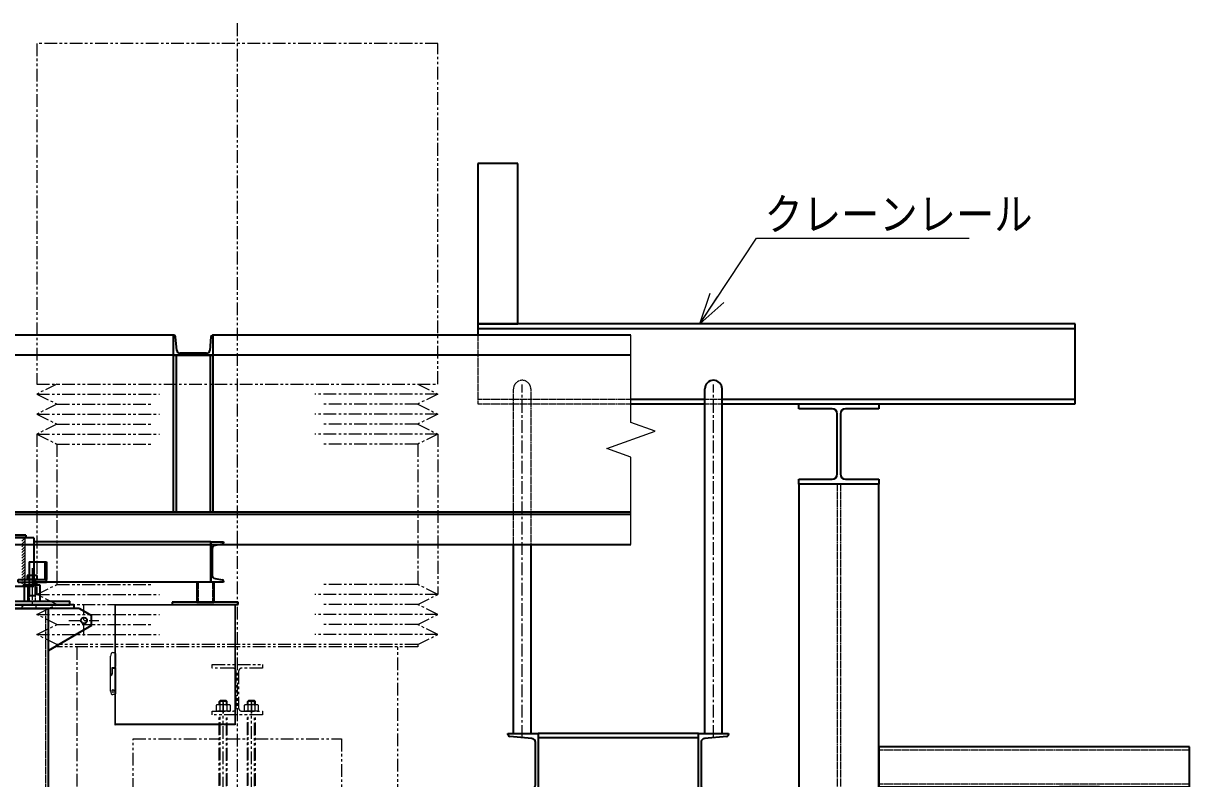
# Model space of a CAD drawing. Header units: millimetres. Extents: x -211 to 45495, y 24 to 52952.
# Drawn here: x 13071 to 15980, y 35435 to 37319 of the extents above; entities that cross this region are included whole.
import ezdxf

# ---------------------------------------------------------------- set-up
doc = ezdxf.new("R2010")
doc.units = ezdxf.units.MM
for name, pattern in [('CENTER', [50.7, 31.8, -6.3, 6.3, -6.3]), ('DASHED', [4, 3, -1]), ('PHANTOM', [63.3, 31.8, -6.3, 6.3, -6.3, 6.3, -6.3])]:
    doc.linetypes.add(name, pattern=pattern)
doc.layers.add('Layer2', color=7, linetype='Continuous')
doc.styles.add('ＭＳ 明朝', font='')
doc.styles.get('ＭＳ 明朝').set_extended_font_data('ＭＳ 明朝')

# ---------------------------------------------------------------- blocks, each defined once
blk = doc.blocks.new('BLKF164')
at = {"layer": 'Layer2', "color": 7, "linetype": 'PHANTOM', "lineweight": 13}
for p, q in [((13154.7, 36419.3), (13104.7, 36394.3)), ((13104.7, 36394.3), (13411, 36394.3)), ((13104.7, 36394.3), (13154.7, 36369.3)), ((13154.7, 36369.3), (13394.7, 36369.3))]:
    blk.add_line(p, q, dxfattribs=at)
blk = doc.blocks.new('BLKF165')
at = {"layer": 'Layer2', "color": 7, "linetype": 'PHANTOM', "lineweight": 13}
for p, q in [((13154.7, 36369.3), (13104.7, 36344.3)), ((13104.7, 36344.3), (13411, 36344.3)), ((13104.7, 36344.3), (13154.7, 36319.3)), ((13154.7, 36319.3), (13394.7, 36319.3))]:
    blk.add_line(p, q, dxfattribs=at)
blk = doc.blocks.new('BLKF166')
at = {"layer": 'Layer2', "color": 7, "linetype": 'PHANTOM', "lineweight": 13}
for p, q in [((13154.7, 36319.3), (13104.7, 36294.3)), ((13104.7, 36294.3), (13411, 36294.3)), ((13104.7, 36294.3), (13154.7, 36269.3)), ((13154.7, 36269.3), (13394.7, 36269.3))]:
    blk.add_line(p, q, dxfattribs=at)
blk = doc.blocks.new('BLKF167')
at = {"layer": 'Layer2', "color": 7, "linetype": 'PHANTOM', "lineweight": 13}
for p, q in [((13104.7, 35794.3), (13154.7, 35819.3)), ((13154.7, 35819.3), (13394.7, 35819.3)), ((13104.7, 35794.3), (13411, 35794.3)), ((13154.7, 35769.3), (13104.7, 35794.3))]:
    blk.add_line(p, q, dxfattribs=at)
blk = doc.blocks.new('BLKF168')
at = {"layer": 'Layer2', "color": 7, "linetype": 'PHANTOM', "lineweight": 13}
for p, q in [((13104.7, 35844.3), (13154.7, 35869.3)), ((13154.7, 35869.3), (13394.7, 35869.3)), ((13104.7, 35844.3), (13411, 35844.3)), ((13154.7, 35819.3), (13104.7, 35844.3))]:
    blk.add_line(p, q, dxfattribs=at)
blk = doc.blocks.new('BLKF169')
at = {"layer": 'Layer2', "color": 7, "linetype": 'PHANTOM', "lineweight": 13}
for p, q in [((13104.7, 35894.3), (13154.7, 35919.3)), ((13154.7, 35919.3), (13394.7, 35919.3)), ((13104.7, 35894.3), (13411, 35894.3)), ((13154.7, 35869.3), (13104.7, 35894.3))]:
    blk.add_line(p, q, dxfattribs=at)
blk = doc.blocks.new('BLKF170')
at = {"layer": 'Layer2', "color": 7, "linetype": 'PHANTOM', "lineweight": 13}
for p, q in [((14104.7, 36394.3), (13798.4, 36394.3)), ((14054.7, 36419.3), (14104.7, 36394.3)), ((14104.7, 36394.3), (14054.7, 36369.3)), ((14054.7, 36369.3), (13814.7, 36369.3))]:
    blk.add_line(p, q, dxfattribs=at)
blk = doc.blocks.new('BLKF171')
at = {"layer": 'Layer2', "color": 7, "linetype": 'PHANTOM', "lineweight": 13}
for p, q in [((14054.7, 36369.3), (14104.7, 36344.3)), ((14104.7, 36344.3), (13798.4, 36344.3)), ((14104.7, 36344.3), (14054.7, 36319.3)), ((14054.7, 36319.3), (13814.7, 36319.3))]:
    blk.add_line(p, q, dxfattribs=at)
blk = doc.blocks.new('BLKF172')
at = {"layer": 'Layer2', "color": 7, "linetype": 'PHANTOM', "lineweight": 13}
for p, q in [((14054.7, 36319.3), (14104.7, 36294.3)), ((14104.7, 36294.3), (13798.4, 36294.3)), ((14104.7, 36294.3), (14054.7, 36269.3)), ((14054.7, 36269.3), (13814.7, 36269.3))]:
    blk.add_line(p, q, dxfattribs=at)
blk = doc.blocks.new('BLKF173')
at = {"layer": 'Layer2', "color": 7, "linetype": 'PHANTOM', "lineweight": 13}
for p, q in [((14054.7, 35819.3), (13814.7, 35819.3)), ((14104.7, 35794.3), (14054.7, 35819.3)), ((14104.7, 35794.3), (13798.4, 35794.3)), ((14054.7, 35769.3), (14104.7, 35794.3))]:
    blk.add_line(p, q, dxfattribs=at)
blk = doc.blocks.new('BLKF174')
at = {"layer": 'Layer2', "color": 7, "linetype": 'PHANTOM', "lineweight": 13}
for p, q in [((14054.7, 35869.3), (13814.7, 35869.3)), ((14104.7, 35844.3), (14054.7, 35869.3)), ((14104.7, 35844.3), (13798.4, 35844.3)), ((14054.7, 35819.3), (14104.7, 35844.3))]:
    blk.add_line(p, q, dxfattribs=at)
blk = doc.blocks.new('BLKF175')
at = {"layer": 'Layer2', "color": 7, "linetype": 'PHANTOM', "lineweight": 13}
for p, q in [((14054.7, 35919.3), (13814.7, 35919.3)), ((14104.7, 35894.3), (14054.7, 35919.3)), ((14104.7, 35894.3), (13798.4, 35894.3)), ((14054.7, 35869.3), (14104.7, 35894.3))]:
    blk.add_line(p, q, dxfattribs=at)
blk = doc.blocks.new('BLKF176')
at = {"layer": 'Layer2', "color": 7, "linetype": 'PHANTOM', "lineweight": 13}
for p, q in [((14054.7, 35769.3), (13154.7, 35769.3)), ((13204.7, 35763.3), (13204.7, 34819.3)), ((14004.7, 34819.3), (14004.7, 35763.3)), ((13204.7, 34819.3), (13569.7, 34819.3)), ((13639.7, 34819.3), (14004.7, 34819.3))]:
    blk.add_line(p, q, dxfattribs=at)
blk = doc.blocks.new('BLKF177')
at = {"layer": 'Layer2', "color": 7, "linetype": 'PHANTOM', "lineweight": 13}
for p, q in [((13542.2, 35710.3), (13542.2, 35719.3)), ((13542.2, 35719.3), (13667.2, 35719.3)), ((13593.5, 35710.3), (13542.2, 35710.3)), ((13601.5, 35611.3), (13601.5, 35702.3)), ((13608, 35702.3), (13608, 35611.3)), ((13667.2, 35710.3), (13616, 35710.3)), ((13667.2, 35719.3), (13667.2, 35710.3)), ((13542.2, 35594.3), (13542.2, 35603.3)), ((13542.2, 35603.3), (13593.5, 35603.3)), ((13667.2, 35594.3), (13542.2, 35594.3)), ((13616, 35603.3), (13667.2, 35603.3)), ((13667.2, 35603.3), (13667.2, 35594.3))]:
    blk.add_line(p, q, dxfattribs=at)
for centre, start, end in [((13593.5, 35702.3), 0, 90), ((13616, 35702.3), 90, 180), ((13593.5, 35611.3), 270, 0), ((13616, 35611.3), 180, 270)]:
    blk.add_arc(centre, 8, start, end, dxfattribs=at)
blk = doc.blocks.new('BLKF180')
at = {"layer": 'Layer2', "color": 7, "linetype": 'PHANTOM', "lineweight": 13}
for p, q in [((13552.4, 35617.9), (13554.7, 35619.3)), ((13552.4, 35603.3), (13552.4, 35617.9)), ((13554.7, 35619.3), (13584.7, 35619.3)), ((13561.1, 35617.9), (13561.1, 35603.3)), ((13569.7, 35624.3), (13569.7, 35598.3)), ((13578.4, 35617.9), (13578.4, 35603.3)), ((13584.7, 35619.3), (13587, 35617.9)), ((13587, 35617.9), (13587, 35603.3)), ((13587, 35603.3), (13552.4, 35603.3))]:
    blk.add_line(p, q, dxfattribs=at)
for centre, radius, start, end in [((13556.7, 35611.6), 7.67, 55.6158, 124.3842), ((13569.7, 35590.6), 28.7, 72.412, 107.588), ((13582.7, 35611.6), 7.67, 55.6158, 124.3842)]:
    blk.add_arc(centre, radius, start, end, dxfattribs=at)
blk = doc.blocks.new('BLKF181')
at = {"layer": 'Layer2', "color": 7, "linetype": 'PHANTOM', "lineweight": 13}
for p, q in [((13559.7, 35626.8), (13562.2, 35629.3)), ((13579.7, 35626.8), (13559.7, 35626.8)), ((13559.7, 35619.3), (13559.7, 35626.8)), ((13561.7, 35619.3), (13561.7, 35628.8)), ((13577.2, 35629.3), (13562.2, 35629.3)), ((13569.7, 35344.3), (13569.7, 35634.3)), ((13579.7, 35626.8), (13577.2, 35629.3)), ((13577.7, 35619.3), (13577.7, 35628.8)), ((13579.7, 35619.3), (13579.7, 35626.8)), ((13559.7, 35353.3), (13559.7, 35594.3)), ((13561.7, 35354.3), (13561.7, 35594.3)), ((13577.7, 35352.3), (13577.7, 35594.3)), ((13579.7, 35353.3), (13579.7, 35594.3))]:
    blk.add_line(p, q, dxfattribs=at)
blk = doc.blocks.new('BLKF183')
at = {"layer": 'Layer2', "color": 7, "linetype": 'PHANTOM', "lineweight": 13}
for p, q in [((13622.4, 35617.9), (13624.7, 35619.3)), ((13622.4, 35603.3), (13622.4, 35617.9)), ((13624.7, 35619.3), (13654.7, 35619.3)), ((13631.1, 35617.9), (13631.1, 35603.3)), ((13639.7, 35624.3), (13639.7, 35598.3)), ((13648.4, 35617.9), (13648.4, 35603.3)), ((13654.7, 35619.3), (13657, 35617.9)), ((13657, 35617.9), (13657, 35603.3)), ((13657, 35603.3), (13622.4, 35603.3))]:
    blk.add_line(p, q, dxfattribs=at)
for centre, radius, start, end in [((13626.7, 35611.6), 7.67, 55.6158, 124.3842), ((13639.7, 35590.6), 28.7, 72.412, 107.588), ((13652.7, 35611.6), 7.67, 55.6158, 124.3842)]:
    blk.add_arc(centre, radius, start, end, dxfattribs=at)
blk = doc.blocks.new('BLKF184')
at = {"layer": 'Layer2', "color": 7, "linetype": 'PHANTOM', "lineweight": 13}
for p, q in [((13629.7, 35626.8), (13632.2, 35629.3)), ((13649.7, 35626.8), (13629.7, 35626.8)), ((13629.7, 35619.3), (13629.7, 35626.8)), ((13631.7, 35619.3), (13631.7, 35628.8)), ((13647.2, 35629.3), (13632.2, 35629.3)), ((13639.7, 35344.3), (13639.7, 35634.3)), ((13649.7, 35626.8), (13647.2, 35629.3)), ((13647.7, 35619.3), (13647.7, 35628.8)), ((13649.7, 35619.3), (13649.7, 35626.8)), ((13629.7, 35353.3), (13629.7, 35594.3)), ((13631.7, 35354.3), (13631.7, 35594.3)), ((13647.7, 35352.3), (13647.7, 35594.3)), ((13649.7, 35353.3), (13649.7, 35594.3))]:
    blk.add_line(p, q, dxfattribs=at)
blk = doc.blocks.new('BLKF163')
at = {"layer": 'Layer2', "color": 7, "linetype": 'PHANTOM', "lineweight": 13}
for p, q in [((13604.7, 37319.3), (13604.7, 34499.3)), ((14104.7, 37269.3), (13104.7, 37269.3)), ((13104.7, 37269.3), (13104.7, 36419.3)), ((14104.7, 36419.3), (14104.7, 37269.3)), ((13104.7, 36419.3), (14104.7, 36419.3)), ((13104.7, 36294.3), (13104.7, 35894.3)), ((14104.7, 36294.3), (14104.7, 35894.3)), ((13154.7, 36269.3), (13154.7, 35919.3)), ((14054.7, 36269.3), (14054.7, 35919.3)), ((13154.7, 35763.3), (13154.7, 35769.3)), ((14054.7, 35763.3), (13154.7, 35763.3)), ((14054.7, 35769.3), (14054.7, 35763.3)), ((13344.7, 35534.3), (13559.7, 35534.3)), ((13344.7, 34834.3), (13344.7, 35534.3)), ((13579.7, 35534.3), (13629.7, 35534.3)), ((13649.7, 35534.3), (13864.7, 35534.3)), ((13864.7, 35534.3), (13864.7, 34834.3))]:
    blk.add_line(p, q, dxfattribs=at)
for name in ['BLKF164', 'BLKF170', 'BLKF165', 'BLKF171', 'BLKF166', 'BLKF172', 'BLKF169', 'BLKF175', 'BLKF168', 'BLKF174', 'BLKF167', 'BLKF173', 'BLKF176', 'BLKF177', 'BLKF180', 'BLKF181', 'BLKF183', 'BLKF184']:
    blk.add_blockref(name, (0, 0), dxfattribs=at)
blk = doc.blocks.new('BLKF2443')
at = {"layer": 'Layer2', "color": 7, "linetype": 'CENTER', "lineweight": 13}
blk.add_line((13037.2, 35906.9), (13037.2, 35186.6), dxfattribs=at)
at = {"layer": 'Layer2', "color": 3, "linetype": 'Continuous', "lineweight": 25}
for p, q in [((12941.9, 35234.3), (12941.9, 35859.3)), ((12941.9, 35859.3), (13132.6, 35859.3)), ((13132.6, 35859.3), (13132.6, 35234.3)), ((13132.6, 35234.3), (12941.9, 35234.3))]:
    blk.add_line(p, q, dxfattribs=at)
at = {"layer": 'Layer2', "color": 7, "linetype": 'DASHED', "lineweight": 13}
for p, q in [((12947.2, 35234.3), (12947.2, 35859.3)), ((13127.3, 35234.3), (13127.3, 35859.3))]:
    blk.add_line(p, q, dxfattribs=at)
blk = doc.blocks.new('BLKF2446')
at = {"layer": 'Layer2', "color": 3, "linetype": 'Continuous', "lineweight": 25}
for p, q in [((13211.2, 35859.3), (13197.2, 35859.3)), ((13211.2, 35859.3), (13241.2, 35841.8)), ((13241.2, 35816.8), (13241.2, 35841.8)), ((13241.2, 35816.8), (13132.6, 35753.4))]:
    blk.add_line(p, q, dxfattribs=at)
at = {"layer": 'Layer2', "color": 7, "linetype": 'CENTER', "lineweight": 13}
for p, q in [((13222.2, 35791.8), (13222.2, 35866.8)), ((13184.7, 35829.3), (13259.7, 35829.3))]:
    blk.add_line(p, q, dxfattribs=at)
at = {"layer": 'Layer2', "color": 3, "linetype": 'Continuous', "lineweight": 25}
blk.add_circle((13222.2, 35829.3), 7.5, dxfattribs=at)
blk = doc.blocks.new('BLKF2449')
at = {"layer": 'Layer2', "color": 3, "linetype": 'Continuous', "lineweight": 25}
for p, q in [((13105.9, 35941.3), (13080.9, 35941.3)), ((13080.9, 35941.3), (13080.9, 35931.3)), ((13105.9, 35931.3), (13080.9, 35931.3)), ((13085.9, 35931.3), (13085.9, 35891.3)), ((13100.9, 35931.3), (13100.9, 35891.3)), ((13105.9, 35931.3), (13105.9, 35941.3)), ((13085.9, 35891.3), (13100.9, 35891.3))]:
    blk.add_line(p, q, dxfattribs=at)
at = {"layer": 'Layer2', "color": 7, "linetype": 'CENTER', "lineweight": 13}
blk.add_line((13093.4, 35951.3), (13093.4, 35881.3), dxfattribs=at)
blk = doc.blocks.new('BLKF2450')
at = {"layer": 'Layer2', "color": 6, "linetype": 'Continuous', "lineweight": 20}
for p, q in [((13299.7, 35569.3), (13299.7, 35869.3)), ((13299.7, 35869.3), (13599.7, 35869.3)), ((13300.7, 35570.3), (13300.7, 35868.3)), ((13300.7, 35868.3), (13598.7, 35868.3)), ((13598.7, 35868.3), (13598.7, 35570.3)), ((13599.7, 35869.3), (13599.7, 35569.3)), ((13288.7, 35696.3), (13288.7, 35740.3)), ((13293.9, 35749.3), (13298.7, 35749.3)), ((13300.7, 35747.3), (13300.7, 35714.1)), ((13288.7, 35691.3), (13288.7, 35696.3)), ((13290.1, 35693.2), (13290.5, 35693.3)), ((13290.7, 35695.9), (13292.3, 35696.5)), ((13292.3, 35711.8), (13292.3, 35696.4)), ((13292.3, 35711.8), (13298.5, 35711.8)), ((13292.3, 35693.6), (13292.3, 35696.4)), ((13292.5, 35693.7), (13292.5, 35711.8)), ((13292.5, 35710.1), (13298.5, 35710.1)), ((13300.5, 35712), (13300.5, 35713.2)), ((13300.5, 35712), (13300.5, 35653.3)), ((13288.7, 35653.3), (13288.7, 35690)), ((13295.2, 35656), (13291.8, 35653.7)), ((13298.5, 35644.3), (13293.9, 35644.3)), ((13300.5, 35653.3), (13300.5, 35647.3)), ((13300.5, 35647.3), (13300.5, 35646.3)), ((13599.7, 35569.3), (13299.7, 35569.3)), ((13598.7, 35570.3), (13300.7, 35570.3))]:
    blk.add_line(p, q, dxfattribs=at)
for centre, radius, start, end in [((13598.7, 35868.3), 0.25, 0, 180), ((13598.7, 35868.3), 0.25, 180, 0), ((13599.7, 35869.3), 0.25, 0, 180), ((13599.7, 35869.3), 0.25, 180, 0), ((13303.7, 35740.3), 15, 152.9643, 180), ((13293.9, 35745.3), 4, 90, 152.9643), ((13298.7, 35747.3), 2, 0, 90), ((13289.3, 35696.7), 0.706, 211.3114, 261.0767), ((13290.4, 35700.7), 4.84, 255.5589, 267.4061), ((13291, 35691.4), 1.98, 117.7636, 157.7603), ((13290.3, 35697.1), 1.24, 263.0631, 286.0169), ((13266.3, 35826), 134.9, 280.3328, 281.1889), ((13298.4, 35714.1), 2.32, 271.8284, 358.7534), ((13298.4, 35712.5), 2.32, 271.8284, 335.6879), ((13293.6, 35690.1), 4.86, 154.9894, 181.0138), ((13290.7, 35691.3), 2, 180, 193.1795), ((13303.7, 35653.3), 15, 180, 207.0357), ((13293.9, 35648.3), 4, 207.0357, 270), ((13294.6, 35653.3), 2.8, 0, 180), ((13294.6, 35653.3), 2.8, 180, 0), ((13298.5, 35646.3), 2, 270, 0), ((13299.7, 35569.3), 0.25, 0, 180), ((13299.7, 35569.3), 0.25, 180, 0), ((13300.7, 35570.3), 0.25, 0, 180), ((13300.7, 35570.3), 0.25, 180, 0)]:
    blk.add_arc(centre, radius, start, end, dxfattribs=at)
blk = doc.blocks.new('BLKF2451')
at = {"layer": 'Layer2', "color": 3, "linetype": 'Continuous', "lineweight": 25}
for p, q in [((13607.2, 35875.3), (13442.2, 35875.3)), ((13442.2, 35875.3), (13442.2, 35869.3)), ((13442.2, 35869.3), (13607.2, 35869.3)), ((13607.2, 35869.3), (13607.2, 35875.3))]:
    blk.add_line(p, q, dxfattribs=at)
blk = doc.blocks.new('BLKF2452')
at = {"layer": 'Layer2', "color": 3, "linetype": 'Continuous', "lineweight": 25}
for p, q in [((13539, 35925.3), (13539, 36025.3)), ((13539, 36025.3), (13570.3, 36025.3)), ((13566.7, 36019.4), (13549.4, 36016.4)), ((13570.3, 36025.3), (13570.3, 36023.4)), ((13542.1, 36008.5), (13542.1, 35942.1)), ((13549.4, 35934.1), (13566.7, 35931.1)), ((13570.3, 35927.1), (13570.3, 35925.3)), ((13570.3, 35925.3), (13539, 35925.3))]:
    blk.add_line(p, q, dxfattribs=at)
for centre, radius, start, end in [((13550.1, 36008.5), 8, 95, 180), ((13566.3, 36023.4), 4, 275, 0), ((13550.1, 35942.1), 8, 180, 265), ((13566.3, 35927.1), 4, 0, 85)]:
    blk.add_arc(centre, radius, start, end, dxfattribs=at)
blk = doc.blocks.new('BLKF2454')
at = {"layer": 'Layer2', "color": 3, "linetype": 'Continuous', "lineweight": 25}
for p, q in [((13085.8, 35975.3), (13128.5, 35975.3)), ((13085.8, 35975.3), (13085.8, 35931.3)), ((13124.8, 35975.3), (13124.8, 35931.3)), ((13128.5, 35975.3), (13128.5, 35931.3)), ((13058.2, 35931.3), (13128.5, 35931.3)), ((13058.2, 35925.3), (13058.2, 35931.3)), ((13097.2, 35931.3), (13097.2, 35925.3)), ((13128.5, 35925.3), (13128.5, 35931.3)), ((13058.2, 35925.3), (13128.5, 35925.3))]:
    blk.add_line(p, q, dxfattribs=at)
blk = doc.blocks.new('BLKF2453')
at = {"layer": 'Layer2', "color": 7, "linetype": 'CENTER', "lineweight": 13}
blk.add_line((13093.4, 35959.7), (13093.4, 35905.7), dxfattribs=at)
at = {"layer": 'Layer2', "color": 7, "linetype": 'DASHED', "lineweight": 13}
for p, q in [((13085.9, 35931.3), (13085.9, 35925.3)), ((13100.9, 35931.3), (13100.9, 35925.3))]:
    blk.add_line(p, q, dxfattribs=at)
at = {"layer": 'Layer2', "color": 3, "linetype": 'Continuous', "lineweight": 25}
blk.add_blockref('BLKF2454', (0, 0), dxfattribs=at)
blk = doc.blocks.new('BLKF2455')
at = {"layer": 'Layer2', "color": 3, "linetype": 'Continuous', "lineweight": 25}
for p, q in [((13113.4, 35917.3), (13073.4, 35917.3)), ((13073.4, 35917.3), (13073.4, 35877.3)), ((13113.4, 35877.3), (13113.4, 35917.3)), ((13073.4, 35877.3), (13113.4, 35877.3))]:
    blk.add_line(p, q, dxfattribs=at)
at = {"layer": 'Layer2', "color": 7, "linetype": 'DASHED', "lineweight": 13}
for p, q in [((13085.9, 35917.3), (13085.9, 35877.3)), ((13100.9, 35917.3), (13100.9, 35877.3))]:
    blk.add_line(p, q, dxfattribs=at)
at = {"layer": 'Layer2', "color": 7, "linetype": 'CENTER', "lineweight": 13}
blk.add_line((13093.4, 35925.3), (13093.4, 35869.3), dxfattribs=at)
blk = doc.blocks.new('BLKF2437')
at = {"layer": 'Layer2', "linetype": 'Continuous', "lineweight": 13}
h = blk.add_hatch(dxfattribs=at)
h.set_pattern_fill('_USER', scale=5, angle=45, style=0, pattern_type=0)
h.set_pattern_definition([(45, (0, 0), (-3.5355339, 3.5355339), [])])
h.paths.add_polyline_path([(13067.2, 36035.3), (13067.2, 35915.3), (13074.7, 35915.3), (13074.7, 36035.3)])
at = {"layer": 'Layer2', "linetype": 'Continuous', "lineweight": 20}
h = blk.add_hatch(dxfattribs=at)
h.set_pattern_fill('_USER', color=6, angle=-45, style=0, pattern_type=0)
h.set_pattern_definition([(-45, (0, 0), (0.70710678, 0.70710678), [])])
h.paths.add_polyline_path([(13067.2, 35868.3), (13067.2, 35862.3), (13073.2, 35868.3)])
h = blk.add_hatch(dxfattribs=at)
h.set_pattern_fill('_USER', color=6, angle=45, style=0, pattern_type=0)
h.set_pattern_definition([(45, (0, 0), (-0.70710678, 0.70710678), [])])
h.paths.add_polyline_path([(13082.2, 35883.3), (13088.2, 35877.3), (13082.2, 35877.3)])
at = {"layer": 'Layer2', "color": 3, "linetype": 'Continuous', "lineweight": 25}
for p, q in [((13077.2, 36042.3), (12997.2, 36042.3)), ((13077.2, 36042.3), (13077.2, 36036.3)), ((13097.2, 36035.3), (12977.2, 36035.3)), ((13077.2, 36036.3), (12997.2, 36036.3)), ((13097.2, 36035.3), (13097.2, 35931.3)), ((13539, 36025.3), (13097.2, 36025.3)), ((13539, 36025.3), (13539, 35925.3)), ((12977.2, 35915.3), (13097.2, 35915.3)), ((13082.2, 35915.3), (13082.2, 35877.3)), ((13539, 35925.3), (13097.2, 35925.3)), ((13097.2, 35925.3), (13097.2, 35915.3)), ((13503.4, 35925.3), (13503.4, 35875.3)), ((13546.1, 35925.3), (13546.1, 35875.3)), ((13197.2, 35868.3), (12877.2, 35868.3)), ((12887.2, 35877.3), (13187.2, 35877.3)), ((12887.2, 35868.3), (13187.2, 35868.3)), ((13187.2, 35868.3), (13187.2, 35877.3)), ((13197.2, 35868.3), (13197.2, 35859.3)), ((13503.4, 35875.3), (13546.1, 35875.3)), ((13197.2, 35859.3), (12877.2, 35859.3))]:
    blk.add_line(p, q, dxfattribs=at)
at = {"layer": 'Layer2', "color": 7, "linetype": 'Continuous', "lineweight": 13}
blk.add_line((13074.7, 36035.3), (13074.7, 35915.3), dxfattribs=at)
at = {"layer": 'Layer2', "color": 7, "linetype": 'DASHED', "lineweight": 13}
for p, q in [((13506.9, 35925.3), (13506.9, 35875.3)), ((13542.6, 35925.3), (13542.6, 35875.3)), ((13102.2, 35868.3), (13102.2, 35859.3))]:
    blk.add_line(p, q, dxfattribs=at)
at = {"layer": 'Layer2', "color": 6, "linetype": 'Continuous', "lineweight": 20}
for p, q in [((13067.2, 35862.3), (13073.2, 35868.3)), ((13082.2, 35883.3), (13088.2, 35877.3))]:
    blk.add_line(p, q, dxfattribs=at)
at = {"layer": 'Layer2', "color": 3, "linetype": 'Continuous', "lineweight": 25}
for name in ['BLKF2452', 'BLKF2449', 'BLKF2443', 'BLKF2455', 'BLKF2451', 'BLKF2446']:
    blk.add_blockref(name, (0, 0), dxfattribs=at)
at = {"layer": 'Layer2', "color": 7, "linetype": 'DASHED', "lineweight": 13}
blk.add_blockref('BLKF2453', (0, 0), dxfattribs=at)
at = {"layer": 'Layer2', "color": 6, "linetype": 'Continuous', "lineweight": 20}
blk.add_blockref('BLKF2450', (0, 0), dxfattribs=at)
blk = doc.blocks.new('BLKF2892')
at = {"layer": 'Layer2', "color": 3, "linetype": 'Continuous', "lineweight": 25}
for p, q in [((13446.6, 36540.9), (13444.7, 36540.9)), ((13444.7, 36540.9), (13444.7, 36490.9)), ((13453.5, 36503.2), (13450.6, 36537.2)), ((13538.9, 36537.2), (13535.9, 36503.2)), ((13544.7, 36540.9), (13542.8, 36540.9)), ((13544.7, 36490.9), (13544.7, 36540.9)), ((13444.7, 36490.9), (13544.7, 36490.9)), ((13527.9, 36495.9), (13461.5, 36495.9))]:
    blk.add_line(p, q, dxfattribs=at)
for centre, radius, start, end in [((13446.6, 36536.9), 4, 5, 90), ((13542.8, 36536.9), 4, 90, 175), ((13461.5, 36503.9), 8, 185, 270), ((13527.9, 36503.9), 8, 270, 355)]:
    blk.add_arc(centre, radius, start, end, dxfattribs=at)
blk = doc.blocks.new('BLKF2893')
at = {"layer": 'Layer2', "color": 3, "linetype": 'Continuous', "lineweight": 25}
for p, q in [((13544.7, 36490.9), (13444.7, 36490.9)), ((13444.7, 36490.9), (13444.7, 36100.3)), ((13452.2, 36490.9), (13452.2, 36100.3)), ((13537.2, 36490.9), (13537.2, 36100.3)), ((13544.7, 36100.3), (13544.7, 36490.9)), ((13444.7, 36100.3), (13544.7, 36100.3))]:
    blk.add_line(p, q, dxfattribs=at)
blk = doc.blocks.new('BLKF2894')
at = {"layer": 'Layer2', "color": 7, "linetype": 'Continuous', "lineweight": 13}
for p, q in [((12099.2, 36540.9), (12099.2, 36323.7)), ((12099.2, 36323.7), (12159.2, 36301.9)), ((12159.2, 36301.9), (12039.2, 36258.2)), ((12039.2, 36258.2), (12099.2, 36236.4)), ((12099.2, 36236.4), (12099.2, 36019.3))]:
    blk.add_line(p, q, dxfattribs=at)
blk = doc.blocks.new('BLKF2895')
at = {"layer": 'Layer2', "color": 7, "linetype": 'Continuous', "lineweight": 13}
for p, q in [((14586.5, 36323.7), (14586.5, 36540.9)), ((14646.5, 36301.9), (14586.5, 36323.7)), ((14526.5, 36258.2), (14646.5, 36301.9)), ((14586.5, 36236.4), (14526.5, 36258.2)), ((14586.5, 36019.3), (14586.5, 36236.4))]:
    blk.add_line(p, q, dxfattribs=at)
blk = doc.blocks.new('BLKF2891')
at = {"layer": 'Layer2', "color": 3, "linetype": 'Continuous', "lineweight": 25}
for p, q in [((13444.7, 36540.9), (12099.2, 36540.9)), ((14586.5, 36540.9), (13544.7, 36540.9)), ((14586.5, 36490.9), (12099.2, 36490.9)), ((12099.2, 36100.3), (14586.5, 36100.3)), ((12099.2, 36094.3), (14586.5, 36094.3)), ((12099.2, 36019.3), (14586.5, 36019.3))]:
    blk.add_line(p, q, dxfattribs=at)
at = {"layer": 'Layer2', "color": 7, "linetype": 'Continuous', "lineweight": 13}
for name in ['BLKF2894', 'BLKF2895']:
    blk.add_blockref(name, (0, 0), dxfattribs=at)
at = {"layer": 'Layer2', "color": 3, "linetype": 'Continuous', "lineweight": 25}
for name in ['BLKF2892', 'BLKF2893']:
    blk.add_blockref(name, (0, 0), dxfattribs=at)
blk = doc.blocks.new('BLKF2898')
at = {"layer": 'Layer2', "color": 3, "linetype": 'Continuous', "lineweight": 25}
for p, q in [((14279.7, 35544.8), (14279.7, 35547.3)), ((14279.7, 35547.3), (14354.7, 35547.3)), ((14354.7, 35547.3), (14354.7, 35397.3)), ((14339.1, 35535.1), (14284.3, 35539.9)), ((14348.2, 35419.4), (14348.2, 35525.1)), ((14284.3, 35404.7), (14339.1, 35409.5)), ((14279.7, 35397.3), (14279.7, 35399.7)), ((14354.7, 35397.3), (14279.7, 35397.3))]:
    blk.add_line(p, q, dxfattribs=at)
for centre, radius, start, end in [((14284.7, 35544.8), 5, 180, 265), ((14338.2, 35525.1), 10, 0, 85), ((14284.7, 35399.7), 5, 95, 180), ((14338.2, 35419.4), 10, 275, 0)]:
    blk.add_arc(centre, radius, start, end, dxfattribs=at)
blk = doc.blocks.new('BLKF2899')
at = {"layer": 'Layer2', "color": 3, "linetype": 'Continuous', "lineweight": 25}
for p, q in [((14754.7, 35397.3), (14754.7, 35547.3)), ((14754.7, 35547.3), (14829.7, 35547.3)), ((14829.7, 35547.3), (14829.7, 35544.8)), ((14761.2, 35525.1), (14761.2, 35419.4)), ((14825.2, 35539.9), (14770.3, 35535.1)), ((14770.3, 35409.5), (14825.2, 35404.7)), ((14829.7, 35397.3), (14754.7, 35397.3)), ((14829.7, 35399.7), (14829.7, 35397.3))]:
    blk.add_line(p, q, dxfattribs=at)
for centre, radius, start, end in [((14771.2, 35525.1), 10, 95, 180), ((14824.7, 35544.8), 5, 275, 0), ((14771.2, 35419.4), 10, 180, 265), ((14824.7, 35399.7), 5, 0, 85)]:
    blk.add_arc(centre, radius, start, end, dxfattribs=at)
blk = doc.blocks.new('BLKF2900')
at = {"layer": 'Layer2', "color": 3, "linetype": 'Continuous', "lineweight": 25}
for p, q in [((14354.7, 35547.3), (14354.7, 35397.3)), ((14754.7, 35547.3), (14354.7, 35547.3)), ((14754.7, 35397.3), (14754.7, 35547.3)), ((14354.7, 35537.3), (14754.7, 35537.3)), ((14354.7, 35407.3), (14754.7, 35407.3)), ((14354.7, 35397.3), (14754.7, 35397.3))]:
    blk.add_line(p, q, dxfattribs=at)
blk = doc.blocks.new('BLKF2901')
at = {"layer": 'Layer2', "color": 3, "linetype": 'Continuous', "lineweight": 25}
for p, q in [((14204.7, 36569.8), (14204.7, 36540.9)), ((15694.7, 36569.8), (14204.7, 36569.8)), ((15694.7, 36369.8), (15694.7, 36569.8)), ((14204.7, 36557.8), (15694.7, 36557.8)), ((14586.5, 36381.8), (14770.8, 36381.8)), ((14586.5, 36369.8), (14770.8, 36369.8)), ((14813.5, 36381.8), (15694.7, 36381.8)), ((14813.5, 36369.8), (15694.7, 36369.8))]:
    blk.add_line(p, q, dxfattribs=at)
at = {"layer": 'Layer2', "color": 7, "linetype": 'DASHED', "lineweight": 13}
for p, q in [((14204.7, 36540.9), (14204.7, 36369.8)), ((14204.7, 36381.8), (14293.8, 36381.8)), ((14204.7, 36369.8), (14293.8, 36369.8)), ((14293.8, 36381.8), (14336.5, 36381.8)), ((14293.8, 36369.8), (14336.5, 36369.8)), ((14336.5, 36381.8), (14586.5, 36381.8)), ((14336.5, 36369.8), (14586.5, 36369.8)), ((14770.8, 36381.8), (14813.5, 36381.8)), ((14770.8, 36369.8), (14813.5, 36369.8))]:
    blk.add_line(p, q, dxfattribs=at)
blk = doc.blocks.new('BLKF2902')
at = {"layer": 'Layer2', "color": 3, "linetype": 'Continuous', "lineweight": 25}
for p, q in [((15004.9, 36357.8), (15004.9, 36369.8)), ((15004.9, 36369.8), (15204.9, 36369.8)), ((15204.9, 36369.8), (15204.9, 36357.8)), ((15087.9, 36357.8), (15004.9, 36357.8)), ((15100.9, 36194.8), (15100.9, 36344.8)), ((15108.9, 36344.8), (15108.9, 36194.8)), ((15204.9, 36357.8), (15121.9, 36357.8)), ((15004.9, 36169.8), (15004.9, 36181.8)), ((15004.9, 36181.8), (15087.9, 36181.8)), ((15204.9, 36169.8), (15004.9, 36169.8)), ((15121.9, 36181.8), (15204.9, 36181.8)), ((15204.9, 36181.8), (15204.9, 36169.8))]:
    blk.add_line(p, q, dxfattribs=at)
for centre, start, end in [((15087.9, 36344.8), 0, 90), ((15121.9, 36344.8), 90, 180), ((15087.9, 36194.8), 270, 0), ((15121.9, 36194.8), 180, 270)]:
    blk.add_arc(centre, 13, start, end, dxfattribs=at)
blk = doc.blocks.new('BLKF2903')
at = {"layer": 'Layer2', "color": 3, "linetype": 'Continuous', "lineweight": 25}
for p, q in [((15004.9, 36169.8), (15004.9, 35271.3)), ((15204.9, 35271.3), (15204.9, 36169.8)), ((15004.9, 35071.3), (15004.9, 35042.6)), ((15204.9, 35042.6), (15204.9, 35071.3))]:
    blk.add_line(p, q, dxfattribs=at)
at = {"layer": 'Layer2', "color": 7, "linetype": 'PHANTOM', "lineweight": 13}
blk.add_line((15204.9, 36169.8), (15004.9, 36169.8), dxfattribs=at)
at = {"layer": 'Layer2', "color": 7, "linetype": 'DASHED', "lineweight": 13}
for p, q in [((15100.9, 36169.8), (15100.9, 35042.6)), ((15108.9, 36169.8), (15108.9, 35042.6)), ((15004.9, 35271.3), (15004.9, 35071.3)), ((15204.9, 35071.3), (15204.9, 35271.3))]:
    blk.add_line(p, q, dxfattribs=at)
blk = doc.blocks.new('BLKF2904')
at = {"layer": 'Layer2', "color": 7, "linetype": 'DASHED', "lineweight": 13}
for p, q in [((14293.8, 36019.3), (14293.8, 36407.3)), ((14336.5, 36407.3), (14336.5, 36019.3)), ((14336.5, 35547.3), (14293.8, 35547.3))]:
    blk.add_line(p, q, dxfattribs=at)
at = {"layer": 'Layer2', "color": 7, "linetype": 'CENTER', "lineweight": 13}
blk.add_line((14315.1, 35536.6), (14315.1, 36417.9), dxfattribs=at)
at = {"layer": 'Layer2', "color": 3, "linetype": 'Continuous', "lineweight": 25}
for p, q in [((14293.8, 35547.3), (14293.8, 36019.3)), ((14336.5, 36019.3), (14336.5, 35547.3))]:
    blk.add_line(p, q, dxfattribs=at)
blk = doc.blocks.new('BLKF2905')
at = {"layer": 'Layer2', "color": 3, "linetype": 'Continuous', "lineweight": 25}
for p, q in [((14770.8, 35547.3), (14770.8, 36407.3)), ((14813.5, 36407.3), (14813.5, 35547.3))]:
    blk.add_line(p, q, dxfattribs=at)
at = {"layer": 'Layer2', "color": 7, "linetype": 'CENTER', "lineweight": 13}
blk.add_line((14792.2, 35536.6), (14792.2, 36417.9), dxfattribs=at)
at = {"layer": 'Layer2', "color": 7, "linetype": 'DASHED', "lineweight": 13}
blk.add_line((14813.5, 35547.3), (14770.8, 35547.3), dxfattribs=at)
blk = doc.blocks.new('BLKF2906')
at = {"layer": 'Layer2', "color": 3, "linetype": 'Continuous', "lineweight": 25}
for p, q in [((14954.9, 35269.4), (14954.9, 35271.3)), ((14954.9, 35271.3), (15004.9, 35271.3)), ((14992.6, 35262.4), (14958.6, 35265.4)), ((15004.9, 35271.3), (15004.9, 35076.8)), ((14999.9, 35188.1), (14999.9, 35254.5)), ((14954.9, 35171.3), (14954.9, 35173.1)), ((15004.9, 35171.3), (14954.9, 35171.3)), ((14958.6, 35177.1), (14992.6, 35180.1))]:
    blk.add_line(p, q, dxfattribs=at)
for centre, radius, start, end in [((14958.9, 35269.4), 4, 180, 265), ((14991.9, 35254.5), 8, 0, 85), ((14958.9, 35173.1), 4, 95, 180), ((14991.9, 35188.1), 8, 275, 0)]:
    blk.add_arc(centre, radius, start, end, dxfattribs=at)
blk = doc.blocks.new('BLKF2907')
at = {"layer": 'Layer2', "color": 3, "linetype": 'Continuous', "lineweight": 25}
for p, q in [((14954.9, 35169.4), (14954.9, 35171.3)), ((14954.9, 35171.3), (15004.9, 35171.3)), ((15004.9, 35171.3), (15004.9, 35071.3)), ((14992.6, 35162.4), (14958.6, 35165.4)), ((14999.9, 35088.1), (14999.9, 35154.5)), ((14954.9, 35071.3), (14954.9, 35073.1)), ((15004.9, 35071.3), (14954.9, 35071.3)), ((14958.6, 35077.1), (14992.6, 35080.1))]:
    blk.add_line(p, q, dxfattribs=at)
for centre, radius, start, end in [((14958.9, 35169.4), 4, 180, 265), ((14991.9, 35154.5), 8, 0, 85), ((14991.9, 35088.1), 8, 275, 0), ((14958.9, 35073.1), 4, 95, 180)]:
    blk.add_arc(centre, radius, start, end, dxfattribs=at)
blk = doc.blocks.new('BLKF2908')
at = {"layer": 'Layer2', "color": 3, "linetype": 'Continuous', "lineweight": 25}
for p, q in [((15204.9, 35514.3), (15204.9, 35414.3)), ((15979.9, 35514.3), (15204.9, 35514.3)), ((15979.9, 35414.3), (15979.9, 35514.3)), ((15204.9, 35414.3), (15979.9, 35414.3))]:
    blk.add_line(p, q, dxfattribs=at)
at = {"layer": 'Layer2', "color": 7, "linetype": 'DASHED', "lineweight": 13}
for p, q in [((15204.9, 35506.8), (15979.9, 35506.8)), ((15204.9, 35421.8), (15979.9, 35421.8))]:
    blk.add_line(p, q, dxfattribs=at)
blk = doc.blocks.new('BLKF2909')
at = {"layer": 'Layer2', "color": 3, "linetype": 'Continuous', "lineweight": 25}
for p, q in [((15204.9, 35071.3), (15204.9, 35171.3)), ((15204.9, 35171.3), (15254.9, 35171.3)), ((15254.9, 35171.3), (15254.9, 35169.4)), ((15209.9, 35154.5), (15209.9, 35088.1)), ((15251.3, 35165.4), (15217.2, 35162.4)), ((15254.9, 35071.3), (15204.9, 35071.3)), ((15217.2, 35080.1), (15251.3, 35077.1)), ((15254.9, 35073.1), (15254.9, 35071.3))]:
    blk.add_line(p, q, dxfattribs=at)
for centre, radius, start, end in [((15250.9, 35169.4), 4, 275, 0), ((15217.9, 35154.5), 8, 95, 180), ((15217.9, 35088.1), 8, 180, 265), ((15250.9, 35073.1), 4, 0, 85)]:
    blk.add_arc(centre, radius, start, end, dxfattribs=at)
blk = doc.blocks.new('BLKF2910')
at = {"layer": 'Layer2', "color": 3, "linetype": 'Continuous', "lineweight": 25}
for p, q in [((15754.9, 35171.3), (15254.9, 35171.3)), ((15754.9, 35071.3), (15754.9, 35171.3)), ((15232.4, 35163.8), (15754.9, 35163.8)), ((15232.4, 35078.8), (15754.9, 35078.8)), ((15254.9, 35071.3), (15754.9, 35071.3))]:
    blk.add_line(p, q, dxfattribs=at)
blk = doc.blocks.new('BLKF2911')
at = {"layer": 'Layer2', "color": 3, "linetype": 'Continuous', "lineweight": 25}
for p, q in [((15754.9, 35414.3), (15654.9, 35414.3)), ((15654.9, 35414.3), (15654.9, 35171.3)), ((15662.4, 35414.3), (15662.4, 35171.3)), ((15747.4, 35414.3), (15747.4, 35171.3)), ((15754.9, 35171.3), (15754.9, 35414.3)), ((15654.9, 35171.3), (15754.9, 35171.3))]:
    blk.add_line(p, q, dxfattribs=at)
blk = doc.blocks.new('BLKF2912')
at = {"layer": 'Layer2', "color": 3, "linetype": 'Continuous', "lineweight": 25}
for p, q in [((15004.9, 35271.3), (15004.9, 35171.3)), ((15204.9, 35271.3), (15004.9, 35271.3)), ((15004.9, 35263.8), (15204.9, 35263.8)), ((15204.9, 35171.3), (15204.9, 35271.3)), ((15004.9, 35178.8), (15204.9, 35178.8)), ((15004.9, 35171.3), (15204.9, 35171.3))]:
    blk.add_line(p, q, dxfattribs=at)
blk = doc.blocks.new('BLKF2913')
at = {"layer": 'Layer2', "color": 3, "linetype": 'Continuous', "lineweight": 25}
for p, q in [((14144.7, 34981.8), (14144.7, 34984.3)), ((14144.7, 34984.3), (14219.7, 34984.3)), ((14204.1, 34972.1), (14149.3, 34976.9)), ((14219.7, 34984.3), (14219.7, 34834.3)), ((14213.2, 34856.4), (14213.2, 34962.1)), ((14144.7, 34834.3), (14144.7, 34836.7)), ((14219.7, 34834.3), (14144.7, 34834.3)), ((14149.3, 34841.7), (14204.1, 34846.5))]:
    blk.add_line(p, q, dxfattribs=at)
for centre, radius, start, end in [((14149.7, 34981.8), 5, 180, 265), ((14203.2, 34962.1), 10, 0, 85), ((14203.2, 34856.4), 10, 275, 0), ((14149.7, 34836.7), 5, 95, 180)]:
    blk.add_arc(centre, radius, start, end, dxfattribs=at)
blk = doc.blocks.new('BLKF2914')
at = {"layer": 'Layer2', "color": 3, "linetype": 'Continuous', "lineweight": 25}
for p, q in [((14900.3, 34834.3), (14900.3, 34984.3)), ((14900.3, 34984.3), (14975.3, 34984.3)), ((14970.8, 34976.9), (14916, 34972.1)), ((14975.3, 34984.3), (14975.3, 34981.8)), ((14906.8, 34962.1), (14906.8, 34856.4)), ((14975.3, 34834.3), (14900.3, 34834.3)), ((14916, 34846.5), (14970.8, 34841.7)), ((14975.3, 34836.7), (14975.3, 34834.3))]:
    blk.add_line(p, q, dxfattribs=at)
for centre, radius, start, end in [((14916.8, 34962.1), 10, 95, 180), ((14970.3, 34981.8), 5, 275, 0), ((14916.8, 34856.4), 10, 180, 265), ((14970.3, 34836.7), 5, 0, 85)]:
    blk.add_arc(centre, radius, start, end, dxfattribs=at)
blk = doc.blocks.new('BLKF2915')
at = {"layer": 'Layer2', "color": 3, "linetype": 'Continuous', "lineweight": 25}
for p, q in [((14219.7, 34984.3), (14219.7, 34834.3)), ((14900.3, 34984.3), (14219.7, 34984.3)), ((14219.7, 34974.3), (14900.3, 34974.3)), ((14900.3, 34834.3), (14900.3, 34984.3)), ((14219.7, 34844.3), (14900.3, 34844.3)), ((14219.7, 34834.3), (14900.3, 34834.3))]:
    blk.add_line(p, q, dxfattribs=at)
blk = doc.blocks.new('BLKF2897')
at = {"layer": 'Layer2', "color": 3, "linetype": 'Continuous', "lineweight": 25}
blk.add_line((14279.7, 35397.3), (14279.7, 34984.3), dxfattribs=at)
at = {"layer": 'Layer2', "color": 7, "linetype": 'DASHED', "lineweight": 13}
blk.add_arc((14315.1, 36407.3), 21.4, 360, 180, dxfattribs=at)
at = {"layer": 'Layer2', "color": 3, "linetype": 'Continuous', "lineweight": 25}
for centre, radius, start, end in [((14792.2, 36407.3), 21.4, 0, 180), ((15054.9, 34966.8), 90.8, 56.6015, 123.3985), ((15154.9, 35118.4), 90.8, 236.6015, 303.3985)]:
    blk.add_arc(centre, radius, start, end, dxfattribs=at)
at = {"layer": 'Layer2', "color": 7, "linetype": 'DASHED', "lineweight": 13}
for name in ['BLKF2901', 'BLKF2904', 'BLKF2903']:
    blk.add_blockref(name, (0, 0), dxfattribs=at)
at = {"layer": 'Layer2', "color": 3, "linetype": 'Continuous', "lineweight": 25}
for name in ['BLKF2905', 'BLKF2902', 'BLKF2898', 'BLKF2900', 'BLKF2899', 'BLKF2908', 'BLKF2911', 'BLKF2906', 'BLKF2912', 'BLKF2907', 'BLKF2909', 'BLKF2910', 'BLKF2913', 'BLKF2915', 'BLKF2914']:
    blk.add_blockref(name, (0, 0), dxfattribs=at)
blk = doc.blocks.new('BLKF2896')
at = {"layer": 'Layer2', "color": 3, "linetype": 'Continuous', "lineweight": 25}
for p, q in [((14304.7, 36969.8), (14204.7, 36969.8)), ((14204.7, 36969.8), (14204.7, 36569.8)), ((14304.7, 36569.8), (14304.7, 36969.8)), ((14204.7, 36569.8), (14304.7, 36569.8))]:
    blk.add_line(p, q, dxfattribs=at)
blk.add_blockref('BLKF2897', (0, 0), dxfattribs=at)
blk = doc.blocks.new('FXTIP_ARROW_S')
at = {"color": 0, "linetype": 'Continuous', "lineweight": -2}
for q in [(-1, 0), (-0.966, 0.259), (-0.966, -0.259)]:
    blk.add_line((0, 0), q, dxfattribs=at)

msp = doc.modelspace()

# ---------------------------------------------------------------- linework, layer by layer
at = {"layer": 'Layer2', "color": 7, "linetype": 'Continuous', "lineweight": 13}
for p, q in [((14758.4, 36569.8), (14899.7, 36783.3)), ((14899.7, 36783.3), (15429.7, 36783.3))]:
    msp.add_line(p, q, dxfattribs=at)

# ---------------------------------------------------------------- block references
at = {"layer": 'Layer2', "color": 7, "linetype": 'PHANTOM', "lineweight": 13}
msp.add_blockref('BLKF163', (0, 0), dxfattribs=at)
at = {"layer": 'Layer2', "color": 3, "linetype": 'Continuous', "lineweight": 25}
for name in ['BLKF2896', 'BLKF2891']:
    msp.add_blockref(name, (0, 0), dxfattribs=at)
at = {"layer": 'Layer2', "color": 7, "linetype": 'Continuous', "lineweight": 13, "xscale": 80, "yscale": 80, "rotation": 236.4995449776464}
msp.add_blockref('FXTIP_ARROW_S', (14758.4, 36569.8), dxfattribs=at)
at = {"layer": 'Layer2', "color": 7, "linetype": 'Continuous', "lineweight": 13}
msp.add_blockref('BLKF2437', (0, 0), dxfattribs=at)

# ---------------------------------------------------------------- texts
at = {"layer": 'Layer2', "color": 6, "linetype": 'Continuous', "lineweight": 0, "style": 'ＭＳ 明朝', "width": 0.875}
msp.add_text('クレーンレール', height=80, dxfattribs=at).set_placement((14919.7, 36803.3))

doc.saveas('drawing.dxf')
